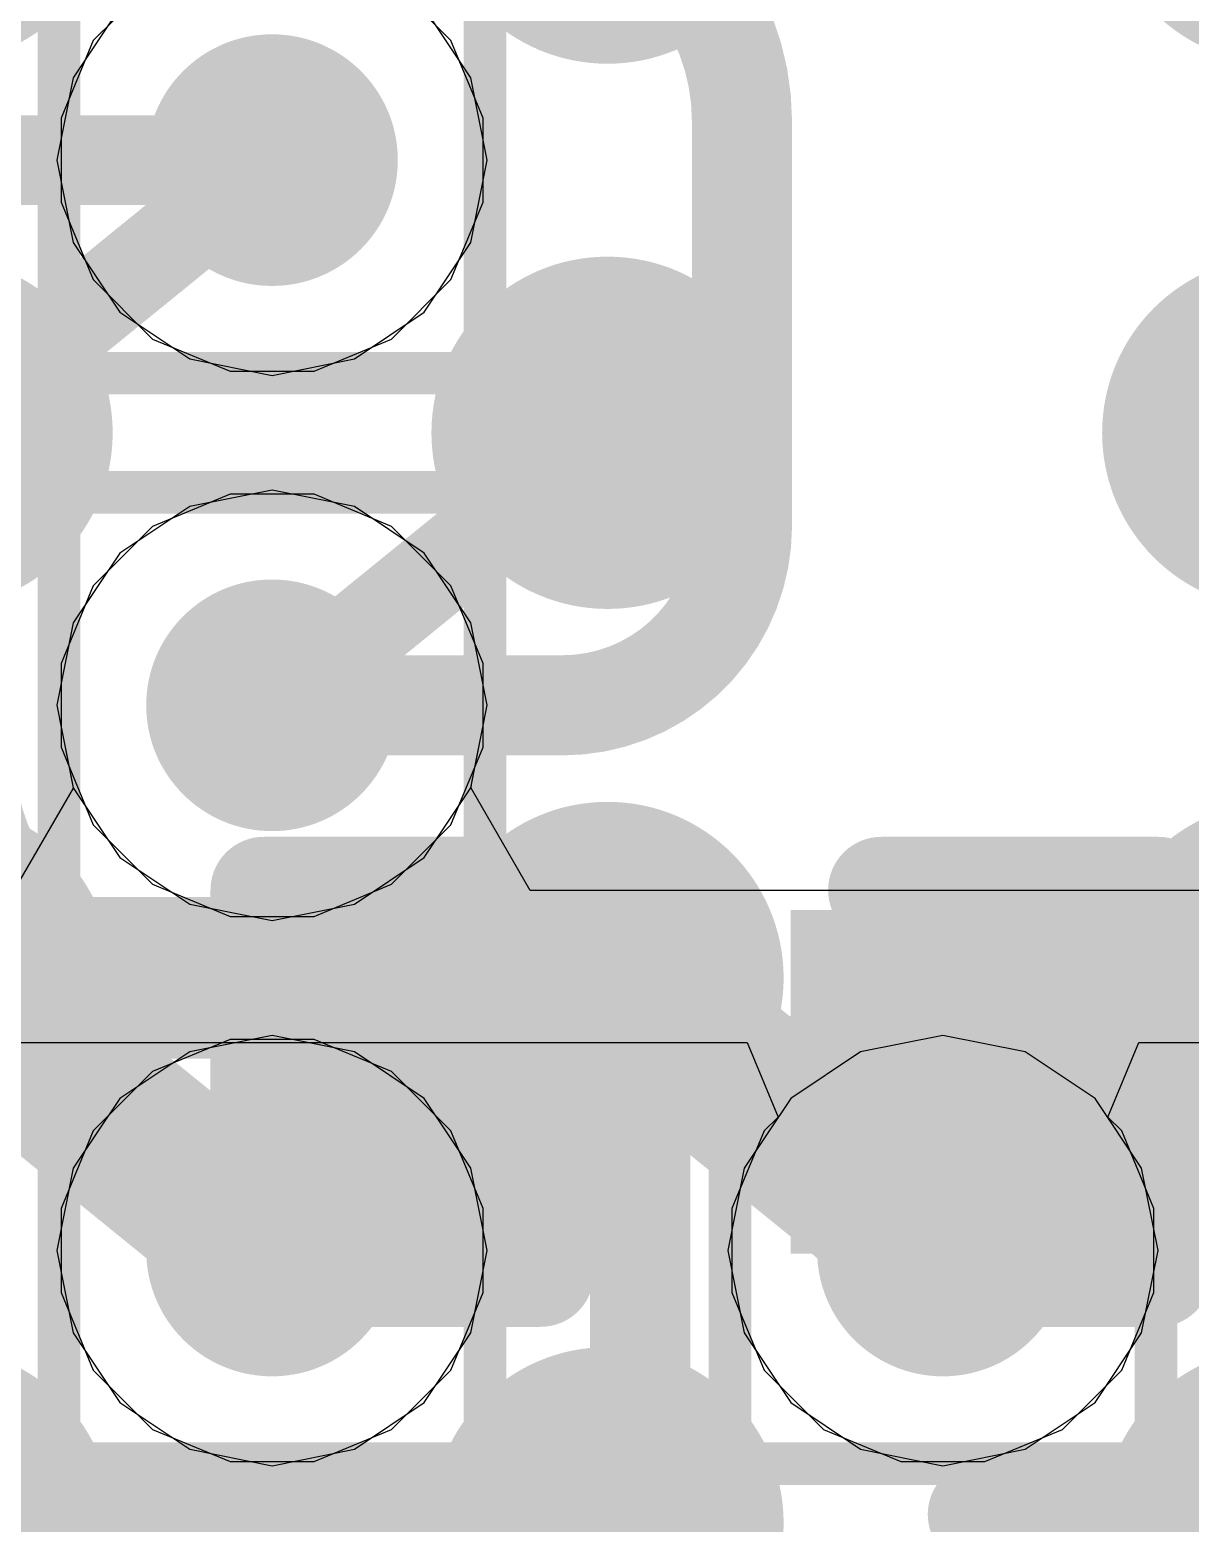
# Model space of a CAD drawing. Header units: inches. Extents: x -6 to 284, y -12 to 154.
# Drawn here: x 75.913 to 77.297, y 5.158 to 6.938 of the extents above; entities that cross this region are included whole.
import ezdxf

# ---------------------------------------------------------------- set-up
doc = ezdxf.new("R2010")
doc.units = ezdxf.units.IN
for name, color, linetype in [('Bottom Layer', 5, 'Continuous'), ('Bottom Overlay', 54, 'Continuous'), ('Bottom Paste', 16, 'Continuous'), ('Bottom Solder', 6, 'Continuous'), ('Drill Drawing', 1, 'Continuous'), ('GND-1', 16, 'Continuous'), ('GND-2', 90, 'Continuous'), ('GND-3', 216, 'Continuous'), ('GND-4', 54, 'Continuous'), ('PWR-1', 156, 'Continuous'), ('PWR-2', 130, 'Continuous'), ('Signal L1', 76, 'Continuous'), ('Signal L2', 6, 'Continuous'), ('Top Layer', 1, 'Continuous'), ('Top Paste', 8, 'Continuous'), ('Top Solder', 216, 'Continuous'), ('Via Holes', 16, 'Continuous')]:
    doc.layers.add(name, color=color, linetype=linetype)

# ---------------------------------------------------------------- blocks, each defined once
blk = doc.blocks.new('200_WFBGA__10_15__127')
at = {"layer": 'Top Layer'}
h = blk.add_hatch(color=1, dxfattribs=at)
edge = h.paths.add_edge_path()
edge.add_arc((2, -2.2751), 0.16, 0, 360)
h = blk.add_hatch(color=1, dxfattribs=at)
edge = h.paths.add_edge_path()
edge.add_arc((2.8001, -2.2751), 0.16, 0, 360)
h = blk.add_hatch(color=1, dxfattribs=at)
edge = h.paths.add_edge_path()
edge.add_arc((3.5999, -2.2751), 0.16, 0, 360)
h = blk.add_hatch(color=1, dxfattribs=at)
edge = h.paths.add_edge_path()
edge.add_arc((2, -2.9251), 0.16, 0, 360)
h = blk.add_hatch(color=1, dxfattribs=at)
edge = h.paths.add_edge_path()
edge.add_arc((2.8001, -2.9251), 0.16, 0, 360)
h = blk.add_hatch(color=1, dxfattribs=at)
edge = h.paths.add_edge_path()
edge.add_arc((3.5999, -2.9251), 0.16, 0, 360)
h = blk.add_hatch(color=1, dxfattribs=at)
edge = h.paths.add_edge_path()
edge.add_arc((2, -3.5751), 0.16, 0, 360)
h = blk.add_hatch(color=1, dxfattribs=at)
edge = h.paths.add_edge_path()
edge.add_arc((2.8001, -3.5751), 0.16, 0, 360)
h = blk.add_hatch(color=1, dxfattribs=at)
edge = h.paths.add_edge_path()
edge.add_arc((3.5999, -3.5751), 0.16, 0, 360)
at = {"layer": 'Top Paste'}
h = blk.add_hatch(color=8, dxfattribs=at)
edge = h.paths.add_edge_path()
edge.add_arc((2, -2.2751), 0.16, 0, 360)
h = blk.add_hatch(color=8, dxfattribs=at)
edge = h.paths.add_edge_path()
edge.add_arc((2.8001, -2.2751), 0.16, 0, 360)
h = blk.add_hatch(color=8, dxfattribs=at)
edge = h.paths.add_edge_path()
edge.add_arc((3.5999, -2.2751), 0.16, 0, 360)
h = blk.add_hatch(color=8, dxfattribs=at)
edge = h.paths.add_edge_path()
edge.add_arc((2, -2.9251), 0.16, 0, 360)
h = blk.add_hatch(color=8, dxfattribs=at)
edge = h.paths.add_edge_path()
edge.add_arc((2.8001, -2.9251), 0.16, 0, 360)
h = blk.add_hatch(color=8, dxfattribs=at)
edge = h.paths.add_edge_path()
edge.add_arc((3.5999, -2.9251), 0.16, 0, 360)
h = blk.add_hatch(color=8, dxfattribs=at)
edge = h.paths.add_edge_path()
edge.add_arc((2, -3.5751), 0.16, 0, 360)
h = blk.add_hatch(color=8, dxfattribs=at)
edge = h.paths.add_edge_path()
edge.add_arc((2.8001, -3.5751), 0.16, 0, 360)
h = blk.add_hatch(color=8, dxfattribs=at)
edge = h.paths.add_edge_path()
edge.add_arc((3.5999, -3.5751), 0.16, 0, 360)
at = {"layer": 'Top Solder'}
h = blk.add_hatch(color=216, dxfattribs=at)
edge = h.paths.add_edge_path()
edge.add_arc((2, -1.6251), 0.21, 0, 360)
h = blk.add_hatch(color=216, dxfattribs=at)
edge = h.paths.add_edge_path()
edge.add_arc((2.8001, -1.6251), 0.21, 0, 360)
h = blk.add_hatch(color=216, dxfattribs=at)
edge = h.paths.add_edge_path()
edge.add_arc((3.5999, -1.6251), 0.21, 0, 360)
h = blk.add_hatch(color=216, dxfattribs=at)
edge = h.paths.add_edge_path()
edge.add_arc((2, -2.2751), 0.21, 0, 360)
h = blk.add_hatch(color=216, dxfattribs=at)
edge = h.paths.add_edge_path()
edge.add_arc((2.8001, -2.2751), 0.21, 0, 360)
h = blk.add_hatch(color=216, dxfattribs=at)
edge = h.paths.add_edge_path()
edge.add_arc((3.5999, -2.2751), 0.21, 0, 360)
h = blk.add_hatch(color=216, dxfattribs=at)
edge = h.paths.add_edge_path()
edge.add_arc((2, -2.9251), 0.21, 0, 360)
h = blk.add_hatch(color=216, dxfattribs=at)
edge = h.paths.add_edge_path()
edge.add_arc((2.8001, -2.9251), 0.21, 0, 360)
h = blk.add_hatch(color=216, dxfattribs=at)
edge = h.paths.add_edge_path()
edge.add_arc((3.5999, -2.9251), 0.21, 0, 360)
h = blk.add_hatch(color=216, dxfattribs=at)
edge = h.paths.add_edge_path()
edge.add_arc((2, -3.5751), 0.21, 0, 360)
h = blk.add_hatch(color=216, dxfattribs=at)
edge = h.paths.add_edge_path()
edge.add_arc((2.8001, -3.5751), 0.21, 0, 360)
h = blk.add_hatch(color=216, dxfattribs=at)
edge = h.paths.add_edge_path()
edge.add_arc((3.5999, -3.5751), 0.21, 0, 360)
blk = doc.blocks.new('CAP_0201_B_286')
at = {"layer": 'Bottom Layer'}
for points in [[(-0.45, 0.15), (-0.15, 0.15), (-0.15, -0.15), (-0.45, -0.15)], [(0.15, 0.15), (0.45, 0.15), (0.45, -0.15), (0.15, -0.15)]]:
    blk.add_hatch(color=5, dxfattribs=at).paths.add_polyline_path(points)
at = {"layer": 'Bottom Paste'}
for points in [[(-0.45, 0.15), (-0.15, 0.15), (-0.15, -0.15), (-0.45, -0.15)], [(0.15, 0.15), (0.45, 0.15), (0.45, -0.15), (0.15, -0.15)]]:
    blk.add_hatch(color=16, dxfattribs=at).paths.add_polyline_path(points)
at = {"layer": 'Bottom Solder'}
for points in [[(-0.505, 0.205), (-0.095, 0.205), (-0.095, -0.205), (-0.505, -0.205)], [(0.095, 0.205), (0.505, 0.205), (0.505, -0.205), (0.095, -0.205)]]:
    blk.add_hatch(color=6, dxfattribs=at).paths.add_polyline_path(points)
at = {"layer": 'Bottom Overlay'}
for points in [[(-0.5334, 0.2286, 0.127, 0.127, 0), (-0.5334, -0.2286, 0.127, 0.127, 0)], [(-0.2032, 0.2286, 0.127, 0.127, 0), (-0.5334, 0.2286, 0.127, 0.127, 0)], [(0.5334, 0.2286, 0.127, 0.127, 0), (0.2032, 0.2286, 0.127, 0.127, 0)], [(0.5334, 0.2286, 0.127, 0.127, 0), (0.5334, -0.2286, 0.127, 0.127, 0)], [(-0.2032, -0.2286, 0.127, 0.127, 0), (-0.5334, -0.2286, 0.127, 0.127, 0)], [(0.5334, -0.2286, 0.127, 0.127, 0), (0.2032, -0.2286, 0.127, 0.127, 0)]]:
    blk.add_lwpolyline(points, format="xyseb", dxfattribs=at)
for points in [[(-0.5651, 0.2286, 0.0635, 0.0635, 1), (-0.5016, 0.2286, 0.0635, 0.0635, 1)], [(-0.5651, 0.2286, 0.0635, 0.0635, 1), (-0.5016, 0.2286, 0.0635, 0.0635, 1)], [(-0.2349, 0.2286, 0.0635, 0.0635, 1), (-0.1714, 0.2286, 0.0635, 0.0635, 1)], [(0.1714, 0.2286, 0.0635, 0.0635, 1), (0.2349, 0.2286, 0.0635, 0.0635, 1)], [(0.5016, 0.2286, 0.0635, 0.0635, 1), (0.5651, 0.2286, 0.0635, 0.0635, 1)], [(0.5016, 0.2286, 0.0635, 0.0635, 1), (0.5651, 0.2286, 0.0635, 0.0635, 1)], [(-0.5651, -0.2286, 0.0635, 0.0635, 1), (-0.5016, -0.2286, 0.0635, 0.0635, 1)], [(-0.5651, -0.2286, 0.0635, 0.0635, 1), (-0.5016, -0.2286, 0.0635, 0.0635, 1)], [(-0.2349, -0.2286, 0.0635, 0.0635, 1), (-0.1714, -0.2286, 0.0635, 0.0635, 1)], [(0.1714, -0.2286, 0.0635, 0.0635, 1), (0.2349, -0.2286, 0.0635, 0.0635, 1)], [(0.5016, -0.2286, 0.0635, 0.0635, 1), (0.5651, -0.2286, 0.0635, 0.0635, 1)], [(0.5016, -0.2286, 0.0635, 0.0635, 1), (0.5651, -0.2286, 0.0635, 0.0635, 1)]]:
    blk.add_lwpolyline(points, format="xyseb", close=True, dxfattribs=at)
blk = doc.blocks.new('C___0402_B_296')
at = {"layer": 'Bottom Layer'}
for points in [[(-0.2413, 0.3175), (-0.2413, -0.3175), (-0.6985, -0.3175), (-0.6985, 0.3175)], [(0.6985, 0.3175), (0.6985, -0.3175), (0.2413, -0.3175), (0.2413, 0.3175)]]:
    blk.add_hatch(color=5, dxfattribs=at).paths.add_polyline_path(points)
at = {"layer": 'Bottom Paste'}
for points in [[(-0.2413, 0.3175), (-0.2413, -0.3175), (-0.6985, -0.3175), (-0.6985, 0.3175)], [(0.6985, 0.3175), (0.6985, -0.3175), (0.2413, -0.3175), (0.2413, 0.3175)]]:
    blk.add_hatch(color=16, dxfattribs=at).paths.add_polyline_path(points)
at = {"layer": 'Bottom Solder'}
for points in [[(-0.1813, 0.3775), (-0.1813, -0.3775), (-0.7585, -0.3775), (-0.7585, 0.3775)], [(0.7585, 0.3775), (0.7585, -0.3775), (0.1813, -0.3775), (0.1813, 0.3775)]]:
    blk.add_hatch(color=6, dxfattribs=at).paths.add_polyline_path(points)
at = {"layer": 'Bottom Overlay'}
for points in [[(-0.7874, -0.4064, 0.127, 0.127, 0), (-0.7874, 0.4064, 0.127, 0.127, 0)], [(-0.7874, 0.4064, 0.127, 0.127, 0), (-0.2794, 0.4064, 0.127, 0.127, 0)], [(0.2794, 0.4064, 0.127, 0.127, 0), (0.7874, 0.4064, 0.127, 0.127, 0)], [(0.7874, -0.4064, 0.127, 0.127, 0), (0.7874, 0.4064, 0.127, 0.127, 0)], [(-0.7874, -0.4064, 0.127, 0.127, 0), (-0.2794, -0.4064, 0.127, 0.127, 0)], [(0.2794, -0.4064, 0.127, 0.127, 0), (0.7874, -0.4064, 0.127, 0.127, 0)]]:
    blk.add_lwpolyline(points, format="xyseb", dxfattribs=at)
for points in [[(-0.8191, 0.4064, 0.0635, 0.0635, 1), (-0.7556, 0.4064, 0.0635, 0.0635, 1)], [(-0.8191, 0.4064, 0.0635, 0.0635, 1), (-0.7556, 0.4064, 0.0635, 0.0635, 1)], [(-0.3111, 0.4064, 0.0635, 0.0635, 1), (-0.2477, 0.4064, 0.0635, 0.0635, 1)], [(0.2477, 0.4064, 0.0635, 0.0635, 1), (0.3111, 0.4064, 0.0635, 0.0635, 1)], [(0.7556, 0.4064, 0.0635, 0.0635, 1), (0.8191, 0.4064, 0.0635, 0.0635, 1)], [(0.7556, 0.4064, 0.0635, 0.0635, 1), (0.8191, 0.4064, 0.0635, 0.0635, 1)], [(-0.8191, -0.4064, 0.0635, 0.0635, 1), (-0.7556, -0.4064, 0.0635, 0.0635, 1)], [(-0.8191, -0.4064, 0.0635, 0.0635, 1), (-0.7556, -0.4064, 0.0635, 0.0635, 1)], [(-0.3111, -0.4064, 0.0635, 0.0635, 1), (-0.2477, -0.4064, 0.0635, 0.0635, 1)], [(0.2477, -0.4064, 0.0635, 0.0635, 1), (0.3111, -0.4064, 0.0635, 0.0635, 1)], [(0.7556, -0.4064, 0.0635, 0.0635, 1), (0.8191, -0.4064, 0.0635, 0.0635, 1)], [(0.7556, -0.4064, 0.0635, 0.0635, 1), (0.8191, -0.4064, 0.0635, 0.0635, 1)]]:
    blk.add_lwpolyline(points, format="xyseb", close=True, dxfattribs=at)

msp = doc.modelspace()

# ---------------------------------------------------------------- hatches: boundary and pattern name
at = {"layer": 'Bottom Layer'}
h = msp.add_hatch(color=5, dxfattribs=at)
edge = h.paths.add_edge_path()
edge.add_arc((76.2018, 6.7832), 0.15, 0, 360)
h = msp.add_hatch(color=5, dxfattribs=at)
edge = h.paths.add_edge_path()
edge.add_arc((76.2018, 6.1332), 0.15, 0, 360)
h = msp.add_hatch(color=5, dxfattribs=at)
edge = h.paths.add_edge_path()
edge.add_arc((76.2018, 5.4832), 0.15, 0, 360)
h = msp.add_hatch(color=5, dxfattribs=at)
edge = h.paths.add_edge_path()
edge.add_arc((77.0018, 5.4832), 0.15, 0, 360)
at = {"layer": 'GND-1'}
h = msp.add_hatch(color=16, dxfattribs=at)
edge = h.paths.add_edge_path()
edge.add_arc((76.2018, 6.7832), 0.15, 0, 360)
h = msp.add_hatch(color=16, dxfattribs=at)
edge = h.paths.add_edge_path()
edge.add_arc((76.2018, 6.1332), 0.15, 0, 360)
h = msp.add_hatch(color=16, dxfattribs=at)
edge = h.paths.add_edge_path()
edge.add_arc((76.2018, 5.4832), 0.15, 0, 360)
h = msp.add_hatch(color=16, dxfattribs=at)
edge = h.paths.add_edge_path()
edge.add_arc((77.0018, 5.4832), 0.15, 0, 360)
at = {"layer": 'GND-2'}
h = msp.add_hatch(color=90, dxfattribs=at)
edge = h.paths.add_edge_path()
edge.add_arc((76.2018, 6.7832), 0.15, 0, 360)
h = msp.add_hatch(color=90, dxfattribs=at)
edge = h.paths.add_edge_path()
edge.add_arc((76.2018, 6.1332), 0.15, 0, 360)
h = msp.add_hatch(color=90, dxfattribs=at)
edge = h.paths.add_edge_path()
edge.add_arc((76.2018, 5.4832), 0.15, 0, 360)
h = msp.add_hatch(color=90, dxfattribs=at)
edge = h.paths.add_edge_path()
edge.add_arc((77.0018, 5.4832), 0.15, 0, 360)
at = {"layer": 'GND-3'}
h = msp.add_hatch(color=216, dxfattribs=at)
edge = h.paths.add_edge_path()
edge.add_arc((76.2018, 6.7832), 0.15, 0, 360)
h = msp.add_hatch(color=216, dxfattribs=at)
edge = h.paths.add_edge_path()
edge.add_arc((76.2018, 6.1332), 0.15, 0, 360)
h = msp.add_hatch(color=216, dxfattribs=at)
edge = h.paths.add_edge_path()
edge.add_arc((76.2018, 5.4832), 0.15, 0, 360)
h = msp.add_hatch(color=216, dxfattribs=at)
edge = h.paths.add_edge_path()
edge.add_arc((77.0018, 5.4832), 0.15, 0, 360)
at = {"layer": 'GND-4'}
h = msp.add_hatch(color=54, dxfattribs=at)
edge = h.paths.add_edge_path()
edge.add_arc((76.2018, 6.7832), 0.15, 0, 360)
h = msp.add_hatch(color=54, dxfattribs=at)
edge = h.paths.add_edge_path()
edge.add_arc((76.2018, 6.1332), 0.15, 0, 360)
h = msp.add_hatch(color=54, dxfattribs=at)
edge = h.paths.add_edge_path()
edge.add_arc((76.2018, 5.4832), 0.15, 0, 360)
h = msp.add_hatch(color=54, dxfattribs=at)
edge = h.paths.add_edge_path()
edge.add_arc((77.0018, 5.4832), 0.15, 0, 360)
at = {"layer": 'PWR-1'}
h = msp.add_hatch(color=156, dxfattribs=at)
edge = h.paths.add_edge_path()
edge.add_arc((76.2018, 6.7832), 0.15, 0, 360)
h = msp.add_hatch(color=156, dxfattribs=at)
edge = h.paths.add_edge_path()
edge.add_arc((76.2018, 6.1332), 0.15, 0, 360)
h = msp.add_hatch(color=156, dxfattribs=at)
edge = h.paths.add_edge_path()
edge.add_arc((76.2018, 5.4832), 0.15, 0, 360)
h = msp.add_hatch(color=156, dxfattribs=at)
edge = h.paths.add_edge_path()
edge.add_arc((77.0018, 5.4832), 0.15, 0, 360)
at = {"layer": 'PWR-2'}
h = msp.add_hatch(color=130, dxfattribs=at)
edge = h.paths.add_edge_path()
edge.add_arc((76.2018, 6.7832), 0.15, 0, 360)
h = msp.add_hatch(color=130, dxfattribs=at)
edge = h.paths.add_edge_path()
edge.add_arc((76.2018, 6.1332), 0.15, 0, 360)
h = msp.add_hatch(color=130, dxfattribs=at)
edge = h.paths.add_edge_path()
edge.add_arc((76.2018, 5.4832), 0.15, 0, 360)
h = msp.add_hatch(color=130, dxfattribs=at)
edge = h.paths.add_edge_path()
edge.add_arc((77.0018, 5.4832), 0.15, 0, 360)
at = {"layer": 'Signal L1'}
h = msp.add_hatch(color=76, dxfattribs=at)
edge = h.paths.add_edge_path()
edge.add_arc((76.2018, 6.7832), 0.15, 0, 360)
h = msp.add_hatch(color=76, dxfattribs=at)
edge = h.paths.add_edge_path()
edge.add_arc((76.2018, 6.1332), 0.15, 0, 360)
h = msp.add_hatch(color=76, dxfattribs=at)
edge = h.paths.add_edge_path()
edge.add_arc((76.2018, 5.4832), 0.15, 0, 360)
h = msp.add_hatch(color=76, dxfattribs=at)
edge = h.paths.add_edge_path()
edge.add_arc((77.0018, 5.4832), 0.15, 0, 360)
at = {"layer": 'Signal L2'}
h = msp.add_hatch(color=6, dxfattribs=at)
edge = h.paths.add_edge_path()
edge.add_arc((76.2018, 6.7832), 0.15, 0, 360)
h = msp.add_hatch(color=6, dxfattribs=at)
edge = h.paths.add_edge_path()
edge.add_arc((76.2018, 6.1332), 0.15, 0, 360)
h = msp.add_hatch(color=6, dxfattribs=at)
edge = h.paths.add_edge_path()
edge.add_arc((76.2018, 5.4832), 0.15, 0, 360)
h = msp.add_hatch(color=6, dxfattribs=at)
edge = h.paths.add_edge_path()
edge.add_arc((77.0018, 5.4832), 0.15, 0, 360)
at = {"layer": 'Top Layer'}
h = msp.add_hatch(color=1, dxfattribs=at)
edge = h.paths.add_edge_path()
edge.add_arc((76.2018, 6.7832), 0.15, 0, 360)
h = msp.add_hatch(color=1, dxfattribs=at)
edge = h.paths.add_edge_path()
edge.add_arc((76.2018, 6.1332), 0.15, 0, 360)
h = msp.add_hatch(color=1, dxfattribs=at)
edge = h.paths.add_edge_path()
edge.add_arc((76.2018, 5.4832), 0.15, 0, 360)
h = msp.add_hatch(color=1, dxfattribs=at)
edge = h.paths.add_edge_path()
edge.add_arc((77.0018, 5.4832), 0.15, 0, 360)
at = {"layer": 'Via Holes'}
h = msp.add_hatch(color=7, dxfattribs=at)
edge = h.paths.add_edge_path()
edge.add_arc((76.2018, 6.7832), 0.075, 0, 360)
h = msp.add_hatch(color=7, dxfattribs=at)
edge = h.paths.add_edge_path()
edge.add_arc((76.2018, 6.1332), 0.075, 0, 360)
h = msp.add_hatch(color=7, dxfattribs=at)
edge = h.paths.add_edge_path()
edge.add_arc((76.2018, 5.4832), 0.075, 0, 360)
h = msp.add_hatch(color=7, dxfattribs=at)
edge = h.paths.add_edge_path()
edge.add_arc((77.0018, 5.4832), 0.075, 0, 360)

# ---------------------------------------------------------------- linework, layer by layer
at = {"layer": 'Bottom Layer'}
msp.add_lwpolyline([(75.8558, 6.7832, 0.1067, 0.1067, 0), (76.2018, 6.7832, 0.1067, 0.1067, 0)], format="xyseb", dxfattribs=at)
msp.add_lwpolyline([(76.1752, 6.7832, 0.0533, 0.0533, 1), (76.2285, 6.7832, 0.0533, 0.0533, 1)], format="xyseb", close=True, dxfattribs=at)
at = {"layer": 'Drill Drawing'}
for points in [[(75.9478, 6.5292, 0.0508, 0.0508, 0), (75.9478, 7.0372, 0.0508, 0.0508, 0)], [(76.4558, 6.5292, 0.0508, 0.0508, 0), (76.4558, 7.0372, 0.0508, 0.0508, 0)], [(75.9478, 6.5292, 0.0508, 0.0508, 0), (76.4558, 6.5292, 0.0508, 0.0508, 0)], [(75.9478, 6.3872, 0.0508, 0.0508, 0), (76.4558, 6.3872, 0.0508, 0.0508, 0)], [(75.9478, 5.8792, 0.0508, 0.0508, 0), (75.9478, 6.3872, 0.0508, 0.0508, 0)], [(76.4558, 5.8792, 0.0508, 0.0508, 0), (76.4558, 6.3872, 0.0508, 0.0508, 0)], [(75.9478, 5.8792, 0.0508, 0.0508, 0), (76.4558, 5.8792, 0.0508, 0.0508, 0)], [(75.9478, 5.7372, 0.0508, 0.0508, 0), (76.4558, 5.7372, 0.0508, 0.0508, 0)], [(75.9478, 5.2292, 0.0508, 0.0508, 0), (75.9478, 5.7372, 0.0508, 0.0508, 0)], [(76.4558, 5.2292, 0.0508, 0.0508, 0), (76.4558, 5.7372, 0.0508, 0.0508, 0)], [(76.7478, 5.7372, 0.0508, 0.0508, 0), (77.2558, 5.7372, 0.0508, 0.0508, 0)], [(76.7478, 5.2292, 0.0508, 0.0508, 0), (76.7478, 5.7372, 0.0508, 0.0508, 0)], [(77.2558, 5.2292, 0.0508, 0.0508, 0), (77.2558, 5.7372, 0.0508, 0.0508, 0)], [(75.9478, 5.2292, 0.0508, 0.0508, 0), (76.4558, 5.2292, 0.0508, 0.0508, 0)], [(76.7478, 5.2292, 0.0508, 0.0508, 0), (77.2558, 5.2292, 0.0508, 0.0508, 0)]]:
    msp.add_lwpolyline(points, format="xyseb", dxfattribs=at)
for points in [[(75.9351, 6.5292, 0.0254, 0.0254, 1), (75.9605, 6.5292, 0.0254, 0.0254, 1)], [(75.9351, 6.5292, 0.0254, 0.0254, 1), (75.9605, 6.5292, 0.0254, 0.0254, 1)], [(76.4431, 6.5292, 0.0254, 0.0254, 1), (76.4685, 6.5292, 0.0254, 0.0254, 1)], [(76.4431, 6.5292, 0.0254, 0.0254, 1), (76.4685, 6.5292, 0.0254, 0.0254, 1)], [(75.9351, 6.3872, 0.0254, 0.0254, 1), (75.9605, 6.3872, 0.0254, 0.0254, 1)], [(75.9351, 6.3872, 0.0254, 0.0254, 1), (75.9605, 6.3872, 0.0254, 0.0254, 1)], [(76.4431, 6.3872, 0.0254, 0.0254, 1), (76.4685, 6.3872, 0.0254, 0.0254, 1)], [(76.4431, 6.3872, 0.0254, 0.0254, 1), (76.4685, 6.3872, 0.0254, 0.0254, 1)], [(75.9351, 5.8792, 0.0254, 0.0254, 1), (75.9605, 5.8792, 0.0254, 0.0254, 1)], [(75.9351, 5.8792, 0.0254, 0.0254, 1), (75.9605, 5.8792, 0.0254, 0.0254, 1)], [(76.4431, 5.8792, 0.0254, 0.0254, 1), (76.4685, 5.8792, 0.0254, 0.0254, 1)], [(76.4431, 5.8792, 0.0254, 0.0254, 1), (76.4685, 5.8792, 0.0254, 0.0254, 1)], [(75.9351, 5.7372, 0.0254, 0.0254, 1), (75.9605, 5.7372, 0.0254, 0.0254, 1)], [(75.9351, 5.7372, 0.0254, 0.0254, 1), (75.9605, 5.7372, 0.0254, 0.0254, 1)], [(76.4431, 5.7372, 0.0254, 0.0254, 1), (76.4685, 5.7372, 0.0254, 0.0254, 1)], [(76.4431, 5.7372, 0.0254, 0.0254, 1), (76.4685, 5.7372, 0.0254, 0.0254, 1)], [(76.7351, 5.7372, 0.0254, 0.0254, 1), (76.7605, 5.7372, 0.0254, 0.0254, 1)], [(76.7351, 5.7372, 0.0254, 0.0254, 1), (76.7605, 5.7372, 0.0254, 0.0254, 1)], [(77.2431, 5.7372, 0.0254, 0.0254, 1), (77.2685, 5.7372, 0.0254, 0.0254, 1)], [(77.2431, 5.7372, 0.0254, 0.0254, 1), (77.2685, 5.7372, 0.0254, 0.0254, 1)], [(75.9351, 5.2292, 0.0254, 0.0254, 1), (75.9605, 5.2292, 0.0254, 0.0254, 1)], [(75.9351, 5.2292, 0.0254, 0.0254, 1), (75.9605, 5.2292, 0.0254, 0.0254, 1)], [(76.4431, 5.2292, 0.0254, 0.0254, 1), (76.4685, 5.2292, 0.0254, 0.0254, 1)], [(76.4431, 5.2292, 0.0254, 0.0254, 1), (76.4685, 5.2292, 0.0254, 0.0254, 1)], [(76.7351, 5.2292, 0.0254, 0.0254, 1), (76.7605, 5.2292, 0.0254, 0.0254, 1)], [(76.7351, 5.2292, 0.0254, 0.0254, 1), (76.7605, 5.2292, 0.0254, 0.0254, 1)], [(77.2431, 5.2292, 0.0254, 0.0254, 1), (77.2685, 5.2292, 0.0254, 0.0254, 1)], [(77.2431, 5.2292, 0.0254, 0.0254, 1), (77.2685, 5.2292, 0.0254, 0.0254, 1)]]:
    msp.add_lwpolyline(points, format="xyseb", close=True, dxfattribs=at)
at = {"layer": 'GND-1'}
for p, q in [((76.0593, 6.9965), (75.9885, 6.9257)), ((76.4151, 6.9257), (76.3444, 6.9965)), ((75.9885, 6.9257), (75.9502, 6.8332)), ((76.4534, 6.8332), (76.4151, 6.9257)), ((75.9502, 6.8332), (75.9502, 6.7331)), ((76.4534, 6.7331), (76.4534, 6.8332)), ((75.9502, 6.7331), (75.9885, 6.6407)), ((76.4151, 6.6407), (76.4534, 6.7331)), ((75.9885, 6.6407), (76.0593, 6.5699)), ((76.3444, 6.5699), (76.4151, 6.6407)), ((76.0593, 6.5699), (76.1518, 6.5316)), ((76.2519, 6.5316), (76.3444, 6.5699)), ((76.1518, 6.5316), (76.2519, 6.5316)), ((76.1518, 6.3848), (76.0593, 6.3465)), ((76.2519, 6.3848), (76.1518, 6.3848)), ((76.3444, 6.3465), (76.2519, 6.3848)), ((76.0593, 6.3465), (75.9885, 6.2757)), ((76.4151, 6.2757), (76.3444, 6.3465)), ((75.9885, 6.2757), (75.9502, 6.1832)), ((76.4534, 6.1832), (76.4151, 6.2757)), ((75.9502, 6.1832), (75.9502, 6.0831)), ((76.4534, 6.0831), (76.4534, 6.1832)), ((75.9502, 6.0831), (75.9885, 5.9907)), ((76.4151, 5.9907), (76.4534, 6.0831)), ((75.9885, 5.9907), (76.0593, 5.9199)), ((76.3444, 5.9199), (76.4151, 5.9907)), ((76.0593, 5.9199), (76.1518, 5.8816)), ((76.2519, 5.8816), (76.3444, 5.9199)), ((76.1518, 5.8816), (76.2519, 5.8816)), ((76.1518, 5.7348), (76.0593, 5.6965)), ((76.2519, 5.7348), (76.1518, 5.7348)), ((76.3444, 5.6965), (76.2519, 5.7348)), ((76.0593, 5.6965), (75.9885, 5.6257)), ((76.4151, 5.6257), (76.3444, 5.6965)), ((75.9885, 5.6257), (75.9502, 5.5332)), ((76.4534, 5.5332), (76.4151, 5.6257)), ((75.9502, 5.5332), (75.9502, 5.4331)), ((76.4534, 5.4331), (76.4534, 5.5332)), ((75.9502, 5.4331), (75.9885, 5.3407)), ((76.4151, 5.3407), (76.4534, 5.4331)), ((75.9885, 5.3407), (76.0593, 5.2699)), ((76.3444, 5.2699), (76.4151, 5.3407)), ((76.0593, 5.2699), (76.1518, 5.2316)), ((76.2519, 5.2316), (76.3444, 5.2699)), ((76.1518, 5.2316), (76.2519, 5.2316))]:
    msp.add_line(p, q, dxfattribs=at)
at = {"layer": 'GND-2'}
for p, q in [((76.0593, 6.9965), (75.9885, 6.9257)), ((76.4151, 6.9257), (76.3444, 6.9965)), ((75.9885, 6.9257), (75.9502, 6.8332)), ((76.4534, 6.8332), (76.4151, 6.9257)), ((75.9502, 6.8332), (75.9502, 6.7331)), ((76.4534, 6.7331), (76.4534, 6.8332)), ((75.9502, 6.7331), (75.9885, 6.6407)), ((76.4151, 6.6407), (76.4534, 6.7331)), ((75.9885, 6.6407), (76.0593, 6.5699)), ((76.3444, 6.5699), (76.4151, 6.6407)), ((76.0593, 6.5699), (76.1518, 6.5316)), ((76.2519, 6.5316), (76.3444, 6.5699)), ((76.1518, 6.5316), (76.2519, 6.5316)), ((76.1518, 6.3848), (76.0593, 6.3465)), ((76.2519, 6.3848), (76.1518, 6.3848)), ((76.3444, 6.3465), (76.2519, 6.3848)), ((76.0593, 6.3465), (75.9885, 6.2757)), ((76.4151, 6.2757), (76.3444, 6.3465)), ((75.9885, 6.2757), (75.9502, 6.1832)), ((76.4534, 6.1832), (76.4151, 6.2757)), ((75.9502, 6.1832), (75.9502, 6.0831)), ((76.4534, 6.0831), (76.4534, 6.1832)), ((75.9502, 6.0831), (75.9885, 5.9907)), ((76.4151, 5.9907), (76.4534, 6.0831)), ((75.9885, 5.9907), (76.0593, 5.9199)), ((76.3444, 5.9199), (76.4151, 5.9907)), ((76.0593, 5.9199), (76.1518, 5.8816)), ((76.2519, 5.8816), (76.3444, 5.9199)), ((76.1518, 5.8816), (76.2519, 5.8816)), ((76.1518, 5.7348), (76.0593, 5.6965)), ((76.2519, 5.7348), (76.1518, 5.7348)), ((76.3444, 5.6965), (76.2519, 5.7348)), ((76.0593, 5.6965), (75.9885, 5.6257)), ((76.4151, 5.6257), (76.3444, 5.6965)), ((75.9885, 5.6257), (75.9502, 5.5332)), ((76.4534, 5.5332), (76.4151, 5.6257)), ((75.9502, 5.5332), (75.9502, 5.4331)), ((76.4534, 5.4331), (76.4534, 5.5332)), ((75.9502, 5.4331), (75.9885, 5.3407)), ((76.4151, 5.3407), (76.4534, 5.4331)), ((75.9885, 5.3407), (76.0593, 5.2699)), ((76.3444, 5.2699), (76.4151, 5.3407)), ((76.0593, 5.2699), (76.1518, 5.2316)), ((76.2519, 5.2316), (76.3444, 5.2699)), ((76.1518, 5.2316), (76.2519, 5.2316))]:
    msp.add_line(p, q, dxfattribs=at)
at = {"layer": 'GND-3'}
for p, q in [((76.0593, 6.9965), (75.9885, 6.9257)), ((76.4151, 6.9257), (76.3444, 6.9965)), ((75.9885, 6.9257), (75.9502, 6.8332)), ((76.4534, 6.8332), (76.4151, 6.9257)), ((75.9502, 6.8332), (75.9502, 6.7331)), ((76.4534, 6.7331), (76.4534, 6.8332)), ((75.9502, 6.7331), (75.9885, 6.6407)), ((76.4151, 6.6407), (76.4534, 6.7331)), ((75.9885, 6.6407), (76.0593, 6.5699)), ((76.3444, 6.5699), (76.4151, 6.6407)), ((76.0593, 6.5699), (76.1518, 6.5316)), ((76.2519, 6.5316), (76.3444, 6.5699)), ((76.1518, 6.5316), (76.2519, 6.5316)), ((76.1518, 6.3848), (76.0593, 6.3465)), ((76.2519, 6.3848), (76.1518, 6.3848)), ((76.3444, 6.3465), (76.2519, 6.3848)), ((76.0593, 6.3465), (75.9885, 6.2757)), ((76.4151, 6.2757), (76.3444, 6.3465)), ((75.9885, 6.2757), (75.9502, 6.1832)), ((76.4534, 6.1832), (76.4151, 6.2757)), ((75.9502, 6.1832), (75.9502, 6.0831)), ((76.4534, 6.0831), (76.4534, 6.1832)), ((75.9502, 6.0831), (75.9885, 5.9907)), ((76.4151, 5.9907), (76.4534, 6.0831)), ((75.9885, 5.9907), (76.0593, 5.9199)), ((76.3444, 5.9199), (76.4151, 5.9907)), ((76.0593, 5.9199), (76.1518, 5.8816)), ((76.2519, 5.8816), (76.3444, 5.9199)), ((76.1518, 5.8816), (76.2519, 5.8816)), ((76.1518, 5.7348), (76.0593, 5.6965)), ((76.2519, 5.7348), (76.1518, 5.7348)), ((76.3444, 5.6965), (76.2519, 5.7348)), ((76.0593, 5.6965), (75.9885, 5.6257)), ((76.4151, 5.6257), (76.3444, 5.6965)), ((75.9885, 5.6257), (75.9502, 5.5332)), ((76.4534, 5.5332), (76.4151, 5.6257)), ((75.9502, 5.5332), (75.9502, 5.4331)), ((76.4534, 5.4331), (76.4534, 5.5332)), ((75.9502, 5.4331), (75.9885, 5.3407)), ((76.4151, 5.3407), (76.4534, 5.4331)), ((75.9885, 5.3407), (76.0593, 5.2699)), ((76.3444, 5.2699), (76.4151, 5.3407)), ((76.0593, 5.2699), (76.1518, 5.2316)), ((76.2519, 5.2316), (76.3444, 5.2699)), ((76.1518, 5.2316), (76.2519, 5.2316))]:
    msp.add_line(p, q, dxfattribs=at)
at = {"layer": 'GND-4'}
for p, q in [((76.0593, 6.9965), (75.9885, 6.9257)), ((76.4151, 6.9257), (76.3444, 6.9965)), ((75.9885, 6.9257), (75.9502, 6.8332)), ((76.4534, 6.8332), (76.4151, 6.9257)), ((75.9502, 6.8332), (75.9502, 6.7331)), ((76.4534, 6.7331), (76.4534, 6.8332)), ((75.9502, 6.7331), (75.9885, 6.6407)), ((76.4151, 6.6407), (76.4534, 6.7331)), ((75.9885, 6.6407), (76.0593, 6.5699)), ((76.3444, 6.5699), (76.4151, 6.6407)), ((76.0593, 6.5699), (76.1518, 6.5316)), ((76.2519, 6.5316), (76.3444, 6.5699)), ((76.1518, 6.5316), (76.2519, 6.5316)), ((76.1518, 6.3848), (76.0593, 6.3465)), ((76.2519, 6.3848), (76.1518, 6.3848)), ((76.3444, 6.3465), (76.2519, 6.3848)), ((76.0593, 6.3465), (75.9885, 6.2757)), ((76.4151, 6.2757), (76.3444, 6.3465)), ((75.9885, 6.2757), (75.9502, 6.1832)), ((76.4534, 6.1832), (76.4151, 6.2757)), ((75.9502, 6.1832), (75.9502, 6.0831)), ((76.4534, 6.0831), (76.4534, 6.1832)), ((75.9502, 6.0831), (75.9885, 5.9907)), ((76.4151, 5.9907), (76.4534, 6.0831)), ((75.9885, 5.9907), (76.0593, 5.9199)), ((76.3444, 5.9199), (76.4151, 5.9907)), ((76.0593, 5.9199), (76.1518, 5.8816)), ((76.2519, 5.8816), (76.3444, 5.9199)), ((76.1518, 5.8816), (76.2519, 5.8816)), ((76.1518, 5.7348), (76.0593, 5.6965)), ((76.2519, 5.7348), (76.1518, 5.7348)), ((76.3444, 5.6965), (76.2519, 5.7348)), ((76.0593, 5.6965), (75.9885, 5.6257)), ((76.4151, 5.6257), (76.3444, 5.6965)), ((75.9885, 5.6257), (75.9502, 5.5332)), ((76.4534, 5.5332), (76.4151, 5.6257)), ((75.9502, 5.5332), (75.9502, 5.4331)), ((76.4534, 5.4331), (76.4534, 5.5332)), ((75.9502, 5.4331), (75.9885, 5.3407)), ((76.4151, 5.3407), (76.4534, 5.4331)), ((75.9885, 5.3407), (76.0593, 5.2699)), ((76.3444, 5.2699), (76.4151, 5.3407)), ((76.0593, 5.2699), (76.1518, 5.2316)), ((76.2519, 5.2316), (76.3444, 5.2699)), ((76.1518, 5.2316), (76.2519, 5.2316))]:
    msp.add_line(p, q, dxfattribs=at)
at = {"layer": 'PWR-1'}
for p, q in [((76.0204, 6.9646), (75.9648, 6.8813)), ((76.4388, 6.8813), (76.3832, 6.9646)), ((75.9648, 6.8813), (75.9453, 6.7832)), ((76.4584, 6.7832), (76.4388, 6.8813)), ((75.9453, 6.7832), (75.9648, 6.685)), ((76.4388, 6.685), (76.4584, 6.7832)), ((75.9648, 6.685), (76.0204, 6.6018)), ((76.3832, 6.6018), (76.4388, 6.685)), ((76.0204, 6.6018), (76.1037, 6.5462)), ((76.3, 6.5462), (76.3832, 6.6018)), ((76.1037, 6.5462), (76.2018, 6.5266)), ((76.2018, 6.5266), (76.3, 6.5462)), ((76.2018, 6.3897), (76.1037, 6.3702)), ((76.3, 6.3702), (76.2018, 6.3897)), ((76.1037, 6.3702), (76.0204, 6.3146)), ((76.3832, 6.3146), (76.3, 6.3702)), ((76.0204, 6.3146), (75.9648, 6.2314)), ((76.4388, 6.2314), (76.3832, 6.3146)), ((75.9648, 6.2314), (75.9453, 6.1332)), ((76.4584, 6.1332), (76.4388, 6.2314)), ((75.9453, 6.1332), (75.964, 6.0393)), ((76.4397, 6.0393), (76.4584, 6.1332)), ((75.964, 6.0393), (75.9646, 6.0346)), ((76.4391, 6.0346), (76.4397, 6.0393)), ((75.9646, 6.0346), (75.8941, 5.9123)), ((76.5096, 5.9123), (76.4391, 6.0346)), ((77.4941, 5.9123), (76.5096, 5.9123)), ((75.7637, 5.7312), (76.7683, 5.7312)), ((76.7683, 5.7312), (76.8052, 5.6423)), ((77.1985, 5.6423), (77.2353, 5.7312)), ((77.2353, 5.7312), (77.5683, 5.7312)), ((76.8052, 5.6423), (76.7885, 5.6257)), ((77.2151, 5.6257), (77.1985, 5.6423)), ((76.7885, 5.6257), (76.7502, 5.5332)), ((77.2534, 5.5332), (77.2151, 5.6257)), ((76.7502, 5.5332), (76.7502, 5.4331)), ((77.2534, 5.4331), (77.2534, 5.5332)), ((76.7502, 5.4331), (76.7885, 5.3407)), ((77.2151, 5.3407), (77.2534, 5.4331)), ((76.7885, 5.3407), (76.8593, 5.2699)), ((77.1444, 5.2699), (77.2151, 5.3407)), ((76.8593, 5.2699), (76.9518, 5.2316)), ((77.0519, 5.2316), (77.1444, 5.2699)), ((76.9518, 5.2316), (77.0519, 5.2316))]:
    msp.add_line(p, q, dxfattribs=at)
at = {"layer": 'PWR-2'}
for p, q in [((76.0204, 6.9646), (75.9648, 6.8813)), ((76.4388, 6.8813), (76.3832, 6.9646)), ((75.9648, 6.8813), (75.9453, 6.7832)), ((76.4584, 6.7832), (76.4388, 6.8813)), ((75.9453, 6.7832), (75.9648, 6.685)), ((76.4388, 6.685), (76.4584, 6.7832)), ((75.9648, 6.685), (76.0204, 6.6018)), ((76.3832, 6.6018), (76.4388, 6.685)), ((76.0204, 6.6018), (76.1037, 6.5462)), ((76.3, 6.5462), (76.3832, 6.6018)), ((76.1037, 6.5462), (76.2018, 6.5266)), ((76.2018, 6.5266), (76.3, 6.5462)), ((76.2018, 6.3897), (76.1037, 6.3702)), ((76.3, 6.3702), (76.2018, 6.3897)), ((76.1037, 6.3702), (76.0204, 6.3146)), ((76.3832, 6.3146), (76.3, 6.3702)), ((76.0204, 6.3146), (75.9648, 6.2314)), ((76.4388, 6.2314), (76.3832, 6.3146)), ((75.9648, 6.2314), (75.9453, 6.1332)), ((76.4584, 6.1332), (76.4388, 6.2314)), ((75.9453, 6.1332), (75.9648, 6.035)), ((76.4388, 6.035), (76.4584, 6.1332)), ((75.9648, 6.035), (76.0204, 5.9518)), ((76.3832, 5.9518), (76.4388, 6.035)), ((76.0204, 5.9518), (76.1037, 5.8962)), ((76.3, 5.8962), (76.3832, 5.9518)), ((76.1037, 5.8962), (76.2018, 5.8767)), ((76.2018, 5.8767), (76.3, 5.8962)), ((76.2018, 5.7397), (76.1037, 5.7202)), ((76.3, 5.7202), (76.2018, 5.7397)), ((77.0018, 5.7397), (76.9037, 5.7202)), ((77.1, 5.7202), (77.0018, 5.7397)), ((76.1037, 5.7202), (76.0204, 5.6646)), ((76.3832, 5.6646), (76.3, 5.7202)), ((76.9037, 5.7202), (76.8204, 5.6646)), ((77.1832, 5.6646), (77.1, 5.7202)), ((76.0204, 5.6646), (75.9648, 5.5813)), ((76.4388, 5.5813), (76.3832, 5.6646)), ((76.8204, 5.6646), (76.7648, 5.5813)), ((77.2388, 5.5813), (77.1832, 5.6646)), ((75.9648, 5.5813), (75.9453, 5.4832)), ((76.4584, 5.4832), (76.4388, 5.5813)), ((76.7648, 5.5813), (76.7453, 5.4832)), ((77.2584, 5.4832), (77.2388, 5.5813)), ((75.9453, 5.4832), (75.9648, 5.385)), ((76.4388, 5.385), (76.4584, 5.4832)), ((76.7453, 5.4832), (76.7648, 5.385)), ((77.2388, 5.385), (77.2584, 5.4832)), ((75.9648, 5.385), (76.0204, 5.3018)), ((76.3832, 5.3018), (76.4388, 5.385)), ((76.7648, 5.385), (76.8204, 5.3018)), ((77.1832, 5.3018), (77.2388, 5.385)), ((76.0204, 5.3018), (76.1037, 5.2462)), ((76.3, 5.2462), (76.3832, 5.3018)), ((76.8204, 5.3018), (76.9037, 5.2462)), ((77.1, 5.2462), (77.1832, 5.3018)), ((76.1037, 5.2462), (76.2018, 5.2266)), ((76.2018, 5.2266), (76.3, 5.2462)), ((76.9037, 5.2462), (77.0018, 5.2266)), ((77.0018, 5.2266), (77.1, 5.2462))]:
    msp.add_line(p, q, dxfattribs=at)
at = {"layer": 'Signal L2'}
for points in [[(76.4816, 7.1102, 0.1194, 0.1194, -0.414214), (76.7622, 6.8295, 0.1194, 0.1194, 0)], [(76.7622, 6.347, 0.1194, 0.1194, 0), (76.7622, 6.8295, 0.1194, 0.1194, 0)], [(76.7622, 6.347, 0.1194, 0.1194, -0.414214), (76.5484, 6.1332, 0.1194, 0.1194, 0)], [(76.2018, 6.1332, 0.1194, 0.1194, 0), (76.5484, 6.1332, 0.1194, 0.1194, 0)], [(76.0951, 5.8065, 0.1194, 0.1194, -0.414214), (75.8368, 6.0647, 0.1194, 0.1194, 0)], [(76.0951, 5.8065, 0.1194, 0.1194, 0), (76.4451, 5.8065, 0.1194, 0.1194, 0)], [(76.4451, 5.8065, 0.1194, 0.1194, -0.414214), (76.6408, 5.6107, 0.1194, 0.1194, 0)], [(76.6408, 4.7963, 0.1194, 0.1194, 0), (76.6408, 5.6107, 0.1194, 0.1194, 0)]]:
    msp.add_lwpolyline(points, format="xyseb", dxfattribs=at)
for points in [[(76.7324, 6.8295, 0.0597, 0.0597, 1), (76.7921, 6.8295, 0.0597, 0.0597, 1)], [(76.7324, 6.8295, 0.0597, 0.0597, 1), (76.7921, 6.8295, 0.0597, 0.0597, 1)], [(76.7324, 6.347, 0.0597, 0.0597, 1), (76.7921, 6.347, 0.0597, 0.0597, 1)], [(76.7324, 6.347, 0.0597, 0.0597, 1), (76.7921, 6.347, 0.0597, 0.0597, 1)], [(76.172, 6.1332, 0.0597, 0.0597, 1), (76.2317, 6.1332, 0.0597, 0.0597, 1)], [(76.5186, 6.1332, 0.0597, 0.0597, 1), (76.5783, 6.1332, 0.0597, 0.0597, 1)], [(76.5186, 6.1332, 0.0597, 0.0597, 1), (76.5783, 6.1332, 0.0597, 0.0597, 1)], [(76.0652, 5.8065, 0.0597, 0.0597, 1), (76.1249, 5.8065, 0.0597, 0.0597, 1)], [(76.0652, 5.8065, 0.0597, 0.0597, 1), (76.1249, 5.8065, 0.0597, 0.0597, 1)], [(76.4152, 5.8065, 0.0597, 0.0597, 1), (76.4749, 5.8065, 0.0597, 0.0597, 1)], [(76.4152, 5.8065, 0.0597, 0.0597, 1), (76.4749, 5.8065, 0.0597, 0.0597, 1)], [(76.611, 5.6107, 0.0597, 0.0597, 1), (76.6707, 5.6107, 0.0597, 0.0597, 1)], [(76.611, 5.6107, 0.0597, 0.0597, 1), (76.6707, 5.6107, 0.0597, 0.0597, 1)]]:
    msp.add_lwpolyline(points, format="xyseb", close=True, dxfattribs=at)
at = {"layer": 'Top Layer'}
for points in [[(75.8018, 6.4582, 0.1067, 0.1067, 0), (76.2018, 6.7832, 0.1067, 0.1067, 0)], [(76.2018, 6.1332, 0.1067, 0.1067, 0), (76.6018, 6.4582, 0.1067, 0.1067, 0)], [(75.8018, 5.8082, 0.2032, 0.2032, 0), (76.2018, 5.4832, 0.2032, 0.2032, 0)], [(76.6018, 5.8082, 0.2032, 0.2032, 0), (77.0018, 5.4832, 0.2032, 0.2032, 0)], [(76.6018, 5.1582, 0.2032, 0.2032, 0), (77.0018, 4.8332, 0.2032, 0.2032, 0)]]:
    msp.add_lwpolyline(points, format="xyseb", dxfattribs=at)
for points in [[(76.1752, 6.7832, 0.0533, 0.0533, 1), (76.2285, 6.7832, 0.0533, 0.0533, 1)], [(76.5752, 6.4582, 0.0533, 0.0533, 1), (76.6285, 6.4582, 0.0533, 0.0533, 1)], [(76.1752, 6.1332, 0.0533, 0.0533, 1), (76.2285, 6.1332, 0.0533, 0.0533, 1)], [(76.551, 5.8082, 0.1016, 0.1016, 1), (76.6526, 5.8082, 0.1016, 0.1016, 1)], [(76.151, 5.4832, 0.1016, 0.1016, 1), (76.2526, 5.4832, 0.1016, 0.1016, 1)], [(76.951, 5.4832, 0.1016, 0.1016, 1), (77.0526, 5.4832, 0.1016, 0.1016, 1)], [(76.551, 5.1582, 0.1016, 0.1016, 1), (76.6526, 5.1582, 0.1016, 0.1016, 1)]]:
    msp.add_lwpolyline(points, format="xyseb", close=True, dxfattribs=at)

# ---------------------------------------------------------------- block references
for name, p in [('200_WFBGA__10_15__127', (73.8018, 8.7332)), ('C___0402_B_296', (76.7678, 4.7622))]:
    msp.add_blockref(name, p)
at = {"rotation": 180}
msp.add_blockref('CAP_0201_B_286', (76.7253, 5.6843), dxfattribs=at)

doc.saveas('drawing.dxf')
